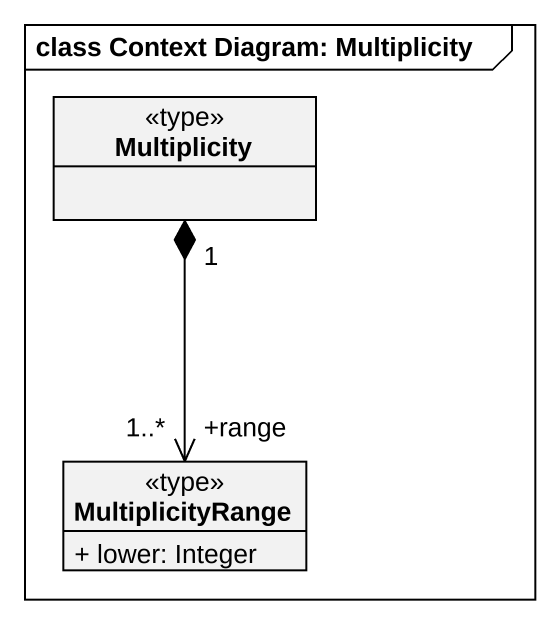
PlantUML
@startuml
mainframe class Context Diagram: Multiplicity
hide circle
hide empty members
skinparam classAttributeIconSize 0
class Multiplicity <<type>>
class MultiplicityRange <<type>> {
  + lower: Integer
}
MultiplicityRange "+range\n1..*" <-up-* "1" Multiplicity
@enduml
